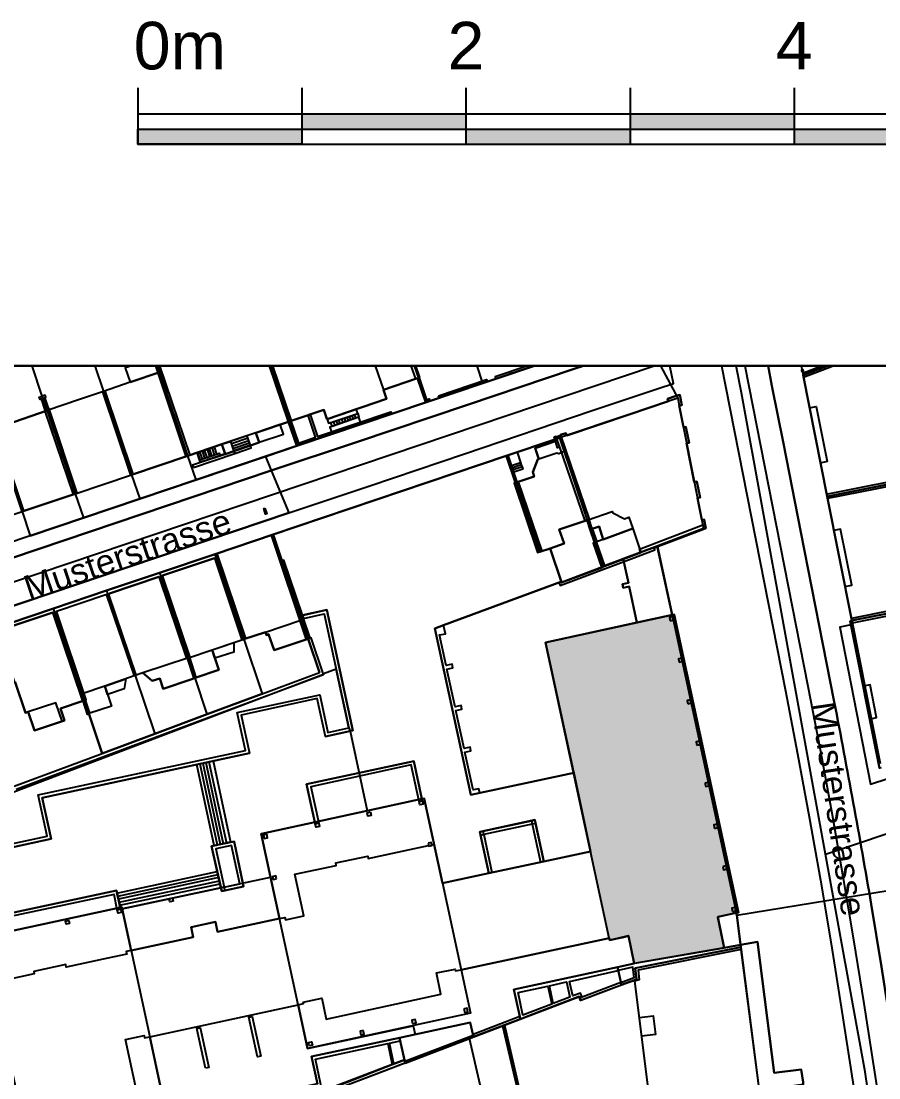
# Model space of a CAD drawing. Header units: millimetres. Extents: x -15114 to 47886, y -45189 to 14211.
# Drawn here: x 35875 to 41102, y -23487 to -17049 of the extents above; entities that cross this region are included whole.
import ezdxf
from ezdxf.enums import TextEntityAlignment as Align

# ---------------------------------------------------------------- set-up
doc = ezdxf.new("R2010")
doc.units = ezdxf.units.MM
doc.header["$LTSCALE"] = 1000
doc.layers.add('V_PLANLAYOUT', color=252, linetype='Continuous')
doc.styles.add('ARIAL', font='arial.ttf')

msp = doc.modelspace()

# ---------------------------------------------------------------- hatches: boundary and pattern name
at = {"layer": 'V_PLANLAYOUT'}
h = msp.add_hatch(color=256, dxfattribs=at)
h.paths.add_polyline_path([(37586.028, -17706.168), (37586.028, -17798.824), (36586.028, -17798.824), (36586.028, -17706.168)])
h.paths.add_polyline_path([(38586.028, -17613.511), (38586.028, -17706.168), (37586.028, -17706.168), (37586.028, -17613.511)], flags=0)
h.paths.add_polyline_path([(38586.028, -17798.824), (38586.028, -17706.168), (39586.028, -17706.168), (39586.028, -17798.824)], flags=0)
h.paths.add_polyline_path([(39586.028, -17706.168), (39586.028, -17613.511), (40586.028, -17613.511), (40586.028, -17706.168)], flags=0)
h.paths.add_polyline_path([(41586.028, -17706.168), (41586.028, -17798.824), (40586.028, -17798.824), (40586.028, -17706.168)], flags=0)
h = msp.add_hatch(color=256, dxfattribs=at)
h.dxf.hatch_style = 1
h.paths.add_polyline_path([(39071.519, -20833.403), (39854.834, -20663.817), (40245.896, -22478.36), (40120.03, -22505.331), (40159.965, -22695.335), (39611.991, -22789.285), (39576.553, -22622.079), (39461.864, -22647.376), (39459.115, -22635.271)])

# ---------------------------------------------------------------- linework, layer by layer
for p, q in [((36586.028, -17456.001), (36586.028, -17798.824)), ((37586.028, -17456.001), (37586.028, -17798.824)), ((38586.028, -17456.001), (38586.028, -17798.824)), ((39586.028, -17456.001), (39586.028, -17798.824)), ((40586.028, -17456.001), (40586.028, -17798.824))]:
    msp.add_line(p, q, dxfattribs=at)
for points in [[(36586.028, -17613.511), (46586.028, -17613.511)], [(36586.028, -17706.168), (46586.028, -17706.168)], [(36586.028, -17798.824), (46586.028, -17798.824)], [(30395.921, -19148.237), (44376.136, -19148.237)], [(32932.37, -21440.148), (33301.6, -21315.726), (39732.581, -19148.237)], [(36706.89, -19148.237), (36720.177, -19187.671), (36539.985, -19249.028), (36377.279, -19304.436), (36231.957, -19353.326), (36034.227, -19420.943), (36045.401, -19417.114), (36020.414, -19342.151), (36026.725, -19340.185), (36022.793, -19326.579), (36004.479, -19332.632), (35942.309, -19148.237)], [(36549.391, -19148.237), (36509.772, -19161.855), (36539.985, -19249.028), (36377.279, -19304.436), (36231.957, -19353.326), (36034.227, -19420.943), (36024.19, -19424.357), (35999.409, -19350.791), (35990.563, -19353.791), (35985.596, -19339.099), (36004.479, -19332.632), (36205.21, -19928.15), (36548.418, -19812.161), (36597.928, -19958.984), (36941.188, -19843.253)], [(37397.262, -19148.237), (37511.511, -19487.163), (37561.073, -19634.245), (36941.188, -19843.253), (36597.928, -19958.984), (36254.616, -20074.714), (36597.928, -19958.984), (36941.188, -19843.253), (37364.119, -19700.621), (36941.188, -19843.253), (36891.781, -19696.689), (37098.151, -19626.95), (37151.489, -19608.843), (37172.286, -19669.89), (36968.917, -19738.387), (36963.227, -19721.987), (36947.965, -19677.702), (37098.151, -19626.95), (37118.017, -19685.773), (36971.194, -19735.386), (36951.328, -19676.564), (37098.151, -19626.95), (36891.781, -19696.689), (36720.177, -19187.671), (36706.885, -19148.237)], [(36324.633, -19148.237), (36377.279, -19304.436), (36548.418, -19812.161), (36891.781, -19696.689), (36706.909, -19148.237)], [(36880.399, -19700.465), (36695.298, -19148.237)], [(36706.89, -19148.237), (36720.177, -19187.671)], [(36904.818, -19692.291), (36720.498, -19148.237)], [(37397.262, -19148.237), (37511.511, -19487.163), (37527.6, -19482.248), (37720.571, -19417.011), (37739.092, -19471.022), (37739.816, -19472.988), (38102.425, -19350.325), (38101.804, -19348.825), (38083.283, -19295.124), (38101.804, -19348.825), (38102.425, -19350.325), (37739.816, -19472.988), (37739.092, -19471.022), (37720.571, -19417.011), (37527.6, -19482.248), (37511.511, -19487.163), (37306.383, -19556.488), (37098.151, -19626.95), (37118.534, -19687.325), (37326.508, -19616.086), (37306.383, -19556.488), (37326.042, -19614.689), (37473.382, -19565.8), (37453.465, -19506.771), (37306.383, -19556.488), (37326.508, -19616.086), (37118.534, -19687.325), (37098.151, -19626.95)], [(37386.45, -19148.237), (37502.664, -19490.06)], [(37522.323, -19483.904), (37408.662, -19148.237)], [(38271.002, -19148.237), (38296.274, -19223.213), (38345.681, -19369.777), (37561.073, -19634.245), (38345.681, -19369.777)], [(38250.738, -19148.237), (38278.943, -19228.697)], [(38278.555, -19148.237), (38303.31, -19219.902), (38296.274, -19223.213), (38345.681, -19369.777), (38689.355, -19253.943), (39002.856, -19148.237)], [(39002.856, -19148.237), (38689.355, -19253.943), (38653.726, -19148.237)], [(39002.856, -19148.237), (38689.355, -19253.943)], [(38962.524, -19148.237), (38763.232, -19214.832), (38767.578, -19227.559), (39002.777, -19148.237)], [(39772.116, -19148.237), (39876.252, -19345.721), (39580.071, -19445.517), (39156.053, -19588.408), (39324.605, -20088.683), (39343.643, -20145.229), (39354.922, -20141.504), (39336.556, -20084.595), (39324.605, -20088.683), (39343.643, -20145.229), (39324.605, -20088.683), (39477.636, -20036.379), (39480.171, -20044.191), (39551.306, -20080.146), (39579.14, -20070.782), (39602.524, -20139.124), (39650.896, -20285.274)], [(40142.687, -19148.237), (40532.558, -21127.826), (40606.694, -21512.37), (40677.726, -21897.483), (40745.705, -22283.165), (40810.632, -22669.416), (40872.455, -23056.133), (41226.372, -25328.735)], [(40776.953, -22123.046), (40265.711, -19313.8), (40232.275, -19148.237)], [(40285.058, -19148.237), (40669.604, -21100.872), (40743.946, -21486.502), (40815.185, -21872.702), (40883.371, -22259.47), (40948.454, -22646.808), (41010.432, -23034.663), (41405.219, -25569.301)], [(40628.66, -19148.237), (40640.063, -19205.675), (40786.783, -19945.067), (40936.917, -20701.118), (41109.607, -21571.295)], [(40637.425, -19192.482), (40752.246, -19148.237)], [(40788.552, -19148.237), (40640.063, -19205.675), (40788.55, -19148.233)], [(40642.598, -19218.401), (40823.984, -19148.237)], [(38296.274, -19223.213), (38284.893, -19226.524), (38083.283, -19295.124)], [(36004.479, -19332.632), (36034.537, -19421.874), (36205.21, -19928.15), (36548.418, -19812.161), (36377.279, -19304.436)], [(36371.537, -19306.35), (36541.485, -19814.489)], [(36384.574, -19301.901), (36556.747, -19809.367)], [(39876.252, -19345.721), (39891.307, -19421.822), (40033.526, -20140.624), (39751.83, -20247.146), (39544.736, -20325.42), (39575.829, -20470.329), (39539.977, -20478.297), (39544.943, -20500.594), (39580.795, -20492.627), (39628.132, -20712.862), (39842.521, -20666.456), (39751.83, -20247.146), (40033.526, -20140.624), (40034.457, -20142.952), (40048.011, -20138.348), (40038.285, -20084.492), (40022.972, -20087.337), (39996.639, -19954.276), (40012.728, -19951.534), (39996.639, -19954.276), (40022.972, -20087.337), (40038.285, -20084.492), (40048.011, -20138.348), (40034.457, -20142.952), (40033.526, -20140.624), (39752.451, -20246.887), (39453.476, -20359.928), (39544.736, -20325.42), (39575.829, -20470.329), (39539.977, -20478.297), (39544.943, -20500.594), (39580.795, -20492.627), (39628.132, -20712.862), (39842.521, -20666.456), (39628.132, -20712.862), (39071.519, -20833.403), (39241.209, -21621.892), (39242.709, -21628.824), (39345.558, -22107.06)], [(36034.227, -19420.943), (35787.194, -19505.374), (36034.227, -19420.943), (36034.537, -19421.874)], [(36193.466, -19932.082), (36022.483, -19424.978)], [(36217.73, -19923.908), (36047.419, -19416.442)], [(37926.32, -19438.636), (37934.028, -19461.244), (37770.753, -19518.101), (37762.114, -19493.837), (37926.32, -19438.636), (37917.68, -19412.82), (37739.816, -19472.936), (37748.663, -19498.338), (37762.114, -19493.837)], [(40679.33, -19404.646), (40720.459, -19396.938), (40786.834, -19732.593), (40745.343, -19740.767)], [(35572.339, -20140.624), (35881.04, -20035.758), (35696.71, -19488.922)], [(37306.383, -19556.488), (37511.511, -19487.163)], [(37770.753, -19518.101), (37756.216, -19523.171), (37765.683, -19551.521), (37944.013, -19491.25), (37934.028, -19461.244)], [(37777.065, -19488.664), (37786.222, -19512.72)], [(37794.344, -19482.869), (37802.415, -19507.081)], [(37819.177, -19501.235), (37810.848, -19477.334)], [(37827.144, -19471.901), (37835.37, -19495.596)], [(37843.389, -19466.469), (37851.408, -19490.06)], [(37859.427, -19461.037), (37867.808, -19484.318)], [(37884.104, -19478.627), (37875.723, -19455.605)], [(37890.83, -19450.535), (37899.055, -19473.454)], [(37915.818, -19467.608), (37907.799, -19444.844)], [(35710.937, -19531.086), (35881.04, -20035.758), (36205.21, -19928.15), (36254.616, -20074.714), (35930.964, -20183.823), (35622.005, -20287.965)], [(35892.318, -20032.033), (35721.232, -19527.62)], [(38670.523, -21751.849), (38664.988, -21725.568), (38629.653, -21732.811), (38579.832, -21501.867), (38615.736, -21494.107), (38610.977, -21472.172), (38575.073, -21479.932), (38525.097, -21248.988), (38561.053, -21241.332), (38556.345, -21219.137), (38520.389, -21226.742), (38470.413, -20996.006), (38506.421, -20988.556), (38501.816, -20966.31), (38465.861, -20973.76), (38425.559, -20788.446), (38461.877, -20781.669), (38449.771, -20728.692), (39163.244, -20463.914), (39165.262, -20469.295), (39168.573, -20468.053), (39420.056, -20374.775), (39168.573, -20468.053), (39167.901, -20466.035), (39098.938, -20261.373), (39035.201, -20282.843), (38892.62, -19859.498), (38898.052, -19857.687), (38844.041, -19693.533), (38830.073, -19698.241), (38885.274, -19861.981), (38892.62, -19859.498), (39035.201, -20282.843), (38892.62, -19859.498), (39000.953, -19823.387), (38992.675, -19796.692), (39024.337, -19718.159), (38992.675, -19796.692), (39000.953, -19823.387), (38892.62, -19859.498), (38837.419, -19695.758), (39127.806, -19597.927), (39122.684, -19583.183), (39132.98, -19579.82), (39134.428, -19582.717), (39152.07, -19576.664), (39164.434, -19571.284), (39163.089, -19568.852), (39164.434, -19571.284), (39152.07, -19576.664), (39134.428, -19582.717), (39155.588, -19644.075), (39144.723, -19647.748), (39131.479, -19608.429), (39006.954, -19650.386), (39029.407, -19716.762), (39024.337, -19718.159), (39029.407, -19716.762), (39006.954, -19650.386), (39131.479, -19608.429), (39127.806, -19597.927), (39131.479, -19608.429)], [(39338.78, -20083.819), (39164.434, -19571.284)], [(35844.464, -21727.948), (37718.398, -21029.219), (37642.917, -20805.725), (37637.588, -20807.847), (37596.821, -20687.977), (37590.199, -20668.525), (37475.814, -20331.991), (37463.863, -20334.371), (37410.732, -20176.528), (37542.759, -20132.036), (38837.419, -19695.758), (39156.053, -19588.408), (39324.605, -20088.683), (39420.159, -20372.292), (39453.476, -20359.928), (39420.159, -20372.292), (39343.643, -20145.229), (39354.922, -20141.504), (39383.479, -20220.606)], [(37258.27, -19589.494), (37156.714, -19624.105)], [(37161.215, -19637.349), (37262.719, -19603.308)], [(37166.078, -19651.628), (37267.375, -19617.742)], [(37272.238, -19632.848), (37171.51, -19667.614)], [(37364.119, -19700.621), (37561.073, -19634.245)], [(39134.428, -19582.717), (39132.98, -19579.82), (39122.684, -19583.183), (39127.806, -19597.927), (38837.419, -19695.758)], [(39156.053, -19588.408), (39152.07, -19576.664)], [(36891.781, -19696.689), (36548.418, -19812.161)], [(36962.502, -19672.787), (36978.023, -19716.917), (36993.233, -19711.744)], [(36978.023, -19667.51), (36993.233, -19711.744), (37008.236, -19706.622), (36993.284, -19662.337)], [(37009.27, -19656.956), (37023.704, -19701.345), (37037.776, -19696.534), (37053.245, -19691.257), (37068.3, -19686.083), (37053.09, -19642.16)], [(37037.776, -19696.534), (37022.825, -19652.352)], [(37053.245, -19691.257), (37039.07, -19646.868)], [(37068.3, -19686.083), (37082.268, -19681.324), (37087.855, -19698.293)], [(38927.696, -19765.03), (38932.042, -19778.067), (38877.721, -19795.916), (38844.041, -19693.533), (38897.846, -19675.374), (38918.332, -19736.938)], [(39184.145, -19671.701), (39151.759, -19684.686), (39139.395, -19679.875), (39029.407, -19716.814)], [(39155.588, -19644.075), (39310.533, -20093.494)], [(36963.227, -19721.987), (36978.023, -19716.917)], [(37008.236, -19706.622), (37023.704, -19701.345)], [(38864.425, -19755.408), (38918.332, -19736.938), (38923.196, -19751.528), (38927.696, -19765.03), (38873.582, -19783.137)], [(38923.196, -19751.528), (38869.029, -19769.428)], [(40784.041, -19931.099), (41394.2, -19809.005), (41394.821, -19812.057), (41527.52, -19786.345)], [(41529.745, -19797.571), (40786.783, -19945.067), (41327.1, -19837.821)], [(38892.62, -19859.498), (38879.376, -19863.947), (39022.94, -20286.982), (39035.201, -20282.843), (39098.938, -20261.373), (39167.901, -20466.035), (39420.159, -20372.292), (39420.056, -20374.775)], [(39049.48, -20278.083), (38906.123, -19854.945)], [(41399.839, -19838.028), (40789.059, -19956.604)], [(36205.21, -19928.15), (35881.04, -20035.758)], [(36597.928, -19958.984), (36254.616, -20074.714), (35930.964, -20183.823), (36254.616, -20074.714)], [(35572.339, -20140.624), (35881.04, -20035.758), (35930.964, -20183.823), (35622.005, -20287.965)], [(39324.605, -20088.683), (39477.636, -20036.379), (39480.171, -20044.191), (39551.306, -20080.146), (39579.14, -20070.782), (39602.524, -20139.124)], [(39154.76, -20473.227), (39159.933, -20486.729), (39592.694, -20324.489), (39737.344, -20269.909), (39733.102, -20258.476), (40034.043, -20143.366), (40033.526, -20140.624)], [(39650.12, -20285.585), (39651.93, -20288.948), (39453.114, -20363.704), (39420.056, -20374.775), (39420.159, -20372.292), (39343.643, -20145.229), (39354.922, -20141.504), (39396.827, -20127.69), (39421.763, -20206.689), (39602.524, -20139.124), (39421.763, -20206.689), (39370.545, -20225.262)], [(39421.763, -20206.689), (39396.827, -20127.69), (39354.922, -20141.504)], [(39651.413, -20285.119), (39644.429, -20265.77), (40028.869, -20117.24)], [(40895.788, -20494.127), (40937.331, -20485.746), (40868.575, -20144.142), (40828.015, -20152.627)], [(35930.964, -20183.823), (35622.005, -20287.965), (35057.993, -20478.038), (35622.005, -20287.965)], [(37410.732, -20176.528), (37057.746, -20295.518)], [(37398.884, -20180.512), (37612.187, -20817.107)], [(39628.14, -20712.895), (39628.132, -20712.862), (39580.795, -20492.627), (39544.943, -20500.594), (39539.977, -20478.297), (39575.829, -20470.329), (39544.736, -20325.42), (39751.83, -20247.146), (39842.521, -20666.456), (39854.834, -20663.817), (40131.666, -21948.493), (40245.896, -22478.36), (40233.015, -22481.102), (40140.409, -22500.916), (40120.026, -22505.314), (40121.112, -22510.384), (40159.965, -22695.335), (40258.261, -22677.176), (40259.503, -22676.969), (40362.3, -22658.5), (40463.855, -23456.818), (40362.3, -22658.5), (40259.503, -22676.969), (40261.21, -22690.265), (39616.647, -22817.688), (39625.494, -22886.391), (39612.922, -22891.151), (39284.976, -23014.9), (39275.716, -22990.74), (38821.123, -23164.879), (38632.395, -23237.153), (38630.636, -23228.565), (38213.395, -23388.114)], [(39035.201, -20282.843), (39098.938, -20261.373), (39184.042, -20231.625), (39098.938, -20261.373), (39167.901, -20466.035), (39168.573, -20468.053), (39165.262, -20469.295), (39163.244, -20463.914), (38449.771, -20728.692), (38396.433, -20748.507), (38616.667, -21763.438), (38396.433, -20748.507), (38449.771, -20728.692)], [(39370.597, -20225.262), (39361.285, -20228.884), (39411.726, -20375.5)], [(39431.334, -20368.153), (39381.461, -20221.33)], [(39752.451, -20246.887), (39752.968, -20249.37), (40236.067, -22495.381), (40259.503, -22676.969), (40258.261, -22677.176), (40159.965, -22695.335), (40121.112, -22510.384), (40120.026, -22505.314), (40140.409, -22500.916), (40233.015, -22481.102), (40245.896, -22478.36), (40131.666, -21948.493), (39854.834, -20663.817), (39842.521, -20666.456), (39751.83, -20247.146), (39544.736, -20325.42)], [(35833.289, -21710.1), (36369.674, -21510.093), (36287.985, -21267.664), (36261.135, -21187.941), (36080.788, -20652.591), (36092.376, -20648.659), (36091.445, -20644.261), (36390.937, -20541.672), (36392.903, -20546.897), (36404.44, -20544.051), (36570.146, -21035.79), (36384.729, -21099.527), (36514.273, -21054.983), (36502.426, -21116.91), (36402.06, -21150.641), (36384.729, -21099.527), (36426.376, -21222.5), (36287.985, -21267.664), (36080.788, -20652.591), (36072.303, -20627.603), (35530.072, -20810.33), (36072.303, -20627.603), (36395.852, -20518.546), (36719.504, -20409.541), (37057.746, -20295.518), (37066.541, -20321.437), (37055.418, -20325.524), (37066.541, -20321.437), (37057.746, -20295.518), (36719.504, -20409.541), (36395.852, -20518.546), (36072.303, -20627.603), (35530.072, -20810.33)], [(36894.626, -20928.026), (37038.656, -20879.758), (37232.816, -20813.537), (37364.222, -20770.856), (37232.816, -20813.537), (37057.746, -20295.518), (36719.504, -20409.541), (36728.248, -20435.512), (36894.471, -20927.612), (36728.248, -20435.512), (36738.801, -20431.321), (36728.248, -20435.512), (36715.573, -20439.185), (36883.141, -20931.13)], [(37055.418, -20325.524), (37053.762, -20320.506), (36737.249, -20426.562), (36738.801, -20431.321)], [(36904.559, -20924.767), (36738.801, -20431.321), (36737.249, -20426.562), (37053.762, -20320.506), (37055.418, -20325.524), (37220.451, -20817.728)], [(37066.541, -20321.437), (37232.816, -20813.537)], [(37244.87, -20809.605), (37070.68, -20291.172)], [(37625.12, -20812.865), (37577.473, -20671.422), (37463.863, -20334.371)], [(36719.504, -20409.541), (36395.852, -20518.546)], [(36728.248, -20435.512), (36715.573, -20439.185)], [(36072.303, -20627.603), (36395.852, -20518.546), (36404.44, -20544.051), (36570.146, -21035.79), (36689.86, -21390.793), (36369.674, -21510.093), (36287.985, -21267.664), (36280.691, -21272.114), (36253.271, -21190.58)], [(41534.659, -20513.58), (41440.347, -20532.411), (41450.125, -20584.197), (40934.434, -20687.822)], [(36092.376, -20648.659), (36091.445, -20644.261), (36390.937, -20541.672), (36392.903, -20546.897), (36404.44, -20544.051)], [(36396.007, -20546.172), (36563.938, -21037.911)], [(36576.51, -21033.668), (36410.648, -20541.465)], [(41466.163, -20596.045), (40936.917, -20701.118), (40937.124, -20702.204), (40928.122, -20704.015), (41106.814, -21600.784), (40932.778, -20727.399), (40864.333, -20741.057), (41050.216, -21696.7), (42442.189, -21243.039)], [(41116.229, -21597.732), (41106.814, -21600.784), (40928.122, -20704.015), (40937.124, -20702.204), (40936.917, -20701.118), (41466.163, -20596.045), (41485.77, -20592.165), (41524.726, -20785.342), (41550.387, -20913.437), (41733.735, -20853.58), (41693.123, -20730.4)], [(36069.044, -20656.212), (36067.647, -20651.142), (36069.044, -20656.212), (36080.788, -20652.591)], [(36293.728, -21265.802), (36266.826, -21186.079), (36271.327, -21184.527), (36092.376, -20648.659), (36080.788, -20652.591), (36069.044, -20656.212), (36249.029, -21191.977)], [(36894.368, -20927.354), (36617.225, -21020.01), (36673.874, -21068.796), (36720.022, -21053.742), (36741.026, -21115.823), (36909.94, -21058.863), (36741.026, -21115.823), (36720.022, -21053.742), (36673.874, -21068.796), (36617.225, -21020.01), (36570.146, -21035.79), (36384.729, -21099.527), (36426.376, -21222.5), (36287.985, -21267.664), (36369.674, -21510.093), (36689.86, -21390.793), (37009.943, -21271.493), (36935.859, -21050.12), (37079.164, -21001.334), (37038.656, -20879.758), (37232.816, -20813.537), (37344.563, -21146.812), (37693.772, -21016.596), (37625.12, -20812.865), (37416.526, -20881.206), (37382.795, -20784.204), (37370.689, -20789.067), (37382.795, -20784.204), (37416.526, -20881.206), (37625.12, -20812.865), (37637.588, -20807.847), (37625.12, -20812.865), (37577.473, -20671.422), (37737.592, -20635.208), (37896.158, -21370.565), (37729.21, -21406.934), (37896.158, -21370.565), (37737.592, -20635.208), (37590.199, -20668.525), (37596.821, -20687.977), (37722.071, -20660.61), (37871.74, -21354.579), (37879.965, -21374.031), (37984.418, -21859.509), (37338.251, -21999.141), (37395.367, -22263.816), (37449.74, -22515.816), (37482.333, -22509.038), (37485.333, -22523.472), (37598.425, -22499.157), (37543.845, -22246.071), (37795.741, -22192.06), (37792.896, -22177.367), (37987.625, -22135.307), (37989.953, -22150.155), (38243.919, -22095.989), (38358.304, -22071.57)], [(40930.657, -20716.742), (41488.409, -20605.202)], [(37364.119, -20770.804), (37572.972, -20700.187)], [(37038.656, -20879.758), (37171.769, -20834.335), (37170.631, -20892.381), (37055.573, -20930.354), (37038.656, -20879.758), (37079.164, -21001.334), (36935.859, -21050.12), (36909.94, -21058.863), (36935.859, -21050.12), (36894.471, -20927.612), (36935.859, -21050.12)], [(36887.487, -20929.682), (36928.513, -21052.707)], [(36941.964, -21048.051), (36902.49, -20925.491)], [(35419.308, -22147.258), (36034.278, -22015.231), (35979.233, -21763.335), (37242.284, -21491.883), (37192.153, -21260.163), (37695.169, -21153.745), (37744.317, -21382.205), (37871.74, -21354.579), (37794.707, -20997.713), (37717.053, -21025.546), (37718.398, -21029.219), (34347.107, -22307.842)], [(36617.225, -21020.01), (36570.146, -21035.79)], [(36384.729, -21099.527), (36247.115, -21146.243)], [(41047.163, -21301.344), (41086.792, -21292.032), (41048.56, -21091.56), (41007.017, -21099.837)], [(36689.86, -21390.793), (37009.943, -21271.493), (37344.563, -21146.812), (37009.943, -21271.493), (36689.86, -21390.793), (36369.674, -21510.093)], [(37344.563, -21146.812), (37009.943, -21271.493)], [(36124.918, -21313.708), (36087.1, -21200.927), (35917.617, -21257.162)], [(36287.985, -21267.664), (36261.135, -21187.941)], [(38442.27, -22300.082), (38724.689, -22239.759), (39060.603, -22167.952), (39006.074, -21915.642), (38670.937, -21987.604), (38724.689, -22239.759), (38442.27, -22300.082), (38330.833, -21784.701), (38317.589, -21787.546), (37665.318, -21928.472), (37614.98, -21696.804), (38269.217, -21557.12), (38319.969, -21798.876), (38324.366, -21819.26), (38304.5, -21824.071), (38299.999, -21803.17), (38319.969, -21798.876), (38299.999, -21803.17), (38251.938, -21580.504), (37640.485, -21712.842), (37688.806, -21934.887), (37693.255, -21955.891), (37672.458, -21960.392), (37667.698, -21939.439), (37688.806, -21934.887), (37667.698, -21939.439), (37614.98, -21696.804), (38269.217, -21557.12), (38317.589, -21787.546), (38330.833, -21784.701), (38442.27, -22300.082), (38556.397, -22828.035), (38613.77, -23093.537), (37620.464, -23307.563), (37563.09, -23041.492), (37449.74, -22515.816), (37072.025, -22597.505), (37058.936, -22536.354), (36911.181, -22568.275), (37058.936, -22536.354), (37072.025, -22597.505), (37449.74, -22515.816), (37395.367, -22263.816), (37338.251, -21999.141), (37665.318, -21928.472), (37338.251, -21999.141), (37395.367, -22263.816), (37449.74, -22515.816), (37072.025, -22597.505), (37058.936, -22536.354), (36911.181, -22568.275), (36924.167, -22629.115), (36545.676, -22709.976), (36658.923, -23236.79), (36763.22, -23722.114)], [(37000.993, -21564.88), (37107.411, -22060.137)], [(37019.41, -21560.897), (37125.932, -22056.36)], [(36964.106, -21572.847), (37070.266, -22067.69)], [(36982.524, -21568.864), (37088.838, -22063.913)], [(38821.123, -23164.879), (38916.729, -23128.251), (38632.395, -23237.153), (38630.636, -23228.565), (38612.373, -23148.893), (38180.389, -23242.792), (38215.361, -23396.909), (38180.389, -23242.792), (38206.67, -23358.677), (38210.809, -23376.836), (38215.361, -23396.909), (38606.734, -23246.982), (38632.395, -23237.153), (38821.123, -23164.879), (38916.729, -23128.251), (38913.418, -23112.782), (38916.729, -23128.251), (39277.113, -22990.326), (39286.632, -23014.28), (39534.079, -22920.95), (39509.505, -22811.686), (39611.991, -22789.285), (39576.553, -22622.079), (39537.131, -22630.77), (39461.857, -22647.377), (39459.115, -22635.271), (38556.397, -22828.035), (38613.77, -23093.537), (37620.464, -23307.563), (37563.09, -23041.492), (37595.58, -23034.766), (37593.407, -23024.678), (37706.861, -23000.88), (37734.798, -23129.286), (38433.63, -22976.255), (38405.797, -22847.332), (38520.493, -22825.241), (38522.666, -22835.329), (38556.397, -22828.035), (39459.115, -22635.271), (39345.558, -22107.06), (39060.603, -22167.952), (38724.689, -22239.759), (38670.937, -21987.604), (39006.074, -21915.642), (39010.627, -21936.698), (38990.295, -21940.992), (38694.787, -22003.487), (38744.504, -22235.569), (38724.689, -22239.811), (38675.231, -22007.626), (38694.787, -22003.487), (38690.493, -21983.414), (38985.743, -21919.987), (39006.074, -21915.642), (39060.603, -22167.952), (39345.558, -22107.06), (39242.709, -21628.824), (38616.667, -21763.438), (39242.709, -21628.824)], [(38985.743, -21919.987), (38990.295, -21940.992), (39040.582, -22172.297), (39060.603, -22168.003), (39010.627, -21936.698)], [(38690.493, -21983.414), (38670.937, -21987.604), (38675.231, -22007.626)], [(35488.374, -22552.082), (36455.864, -22345.143), (36481.99, -22459.58), (36459.486, -22360.974), (37070.938, -22229.93), (37093.081, -22328.588), (37097.633, -22348.816), (37231.212, -22320.052), (37226.918, -22299.927), (37172.649, -22046.841), (37036.121, -22074.674), (37097.633, -22348.816), (37117.913, -22344.47), (37113.361, -22324.242), (37207.88, -22304.014), (37157.956, -22071.001), (37061.16, -22091.022), (37113.361, -22324.242), (37093.081, -22328.588), (37036.121, -22074.674), (37172.649, -22046.841), (37226.918, -22299.927), (37231.212, -22320.052), (37172.649, -22046.841), (37036.121, -22074.674), (37093.081, -22328.588), (36797.934, -22391.859), (36777.654, -22396.205), (36491.458, -22457.562), (36545.676, -22709.976), (36491.458, -22457.562), (36489.182, -22447.06), (36479.611, -22449.13), (35510.93, -22657.362)], [(38378.067, -22067.379), (38391.363, -22064.534)], [(36463.728, -22379.547), (37075.129, -22248.451)], [(37079.268, -22266.972), (36467.97, -22398.119)], [(36472.213, -22416.744), (37083.406, -22285.493)], [(36476.455, -22435.317), (37087.597, -22304.014)], [(35488.374, -22552.082), (36455.864, -22345.143), (35488.374, -22552.082)], [(35510.93, -22657.362), (36479.611, -22449.13), (36489.182, -22447.06), (36491.458, -22457.562), (36481.99, -22459.58), (36461.4, -22463.978), (36441.689, -22369.2), (35512.379, -22567.343)], [(35777.364, -23969.612), (35496.496, -22660.466), (36489.182, -22447.06), (36545.676, -22709.976), (36924.167, -22629.115), (36911.181, -22568.275), (36924.167, -22629.115), (36545.676, -22709.976), (36516.032, -22716.391), (36519.498, -22732.274), (36403.819, -22757.21), (36150.423, -22811.583), (36146.905, -22796.218), (35951.917, -22838.485), (35955.331, -22853.333), (35702.452, -22907.551), (35894.646, -23790.507)], [(40236.067, -22495.381), (40233.015, -22481.102), (40236.067, -22495.381), (40259.503, -22676.969)], [(39459.115, -22635.271), (39461.857, -22647.377), (39537.131, -22630.77), (39576.553, -22622.079), (39611.991, -22789.285), (39509.505, -22811.686), (38878.497, -22948.783), (38913.418, -23112.782), (38878.497, -22948.783), (39509.505, -22811.686), (39534.079, -22920.95), (39530.613, -22905.481), (39294.806, -22994.672), (39284.976, -22970.512), (39237.949, -22987.74), (39217.825, -22898.756), (39514.264, -22832.691)], [(39614.268, -22788.768), (40159.862, -22694.973)], [(39530.664, -22905.585), (39610.439, -22875.631), (39602.11, -22813.342), (39514.264, -22832.691), (39509.505, -22811.686), (38878.497, -22948.783), (38913.418, -23112.782), (38629.187, -23222.15), (38632.395, -23237.153), (38606.734, -23246.982), (38821.123, -23164.879), (38981.863, -23861.228), (38821.123, -23164.879), (38808.5, -23169.691), (38972.706, -23873.489)], [(40374.043, -23565.202), (40071.913, -23608.246), (39715.098, -23691.073), (39615.354, -22898.239), (39611.733, -22900.153), (39612.922, -22891.151), (39534.079, -22920.95), (39612.922, -22891.151)], [(39715.098, -23691.073), (39615.354, -22898.239)], [(36763.22, -23722.114), (36658.923, -23236.79), (37563.09, -23041.492), (37620.464, -23307.563), (38263.94, -23168.915), (38276.719, -23221.943), (38180.389, -23242.792), (37645.09, -23357.643), (37680.994, -23523.918)], [(39643.239, -23119.767), (39726.894, -23109.42), (39740.345, -23222.305), (39657.466, -23232.859)], [(37680.994, -23523.918), (37645.09, -23357.643), (38180.389, -23242.792), (38612.373, -23148.893), (38630.636, -23228.565)], [(36593.789, -23639.907), (36510.548, -23253.139), (36625.554, -23229.185), (36627.986, -23243.206), (36658.923, -23236.79), (36770.308, -23755.12)], [(35809.957, -24350.173), (35430.276, -24483.959), (35422.257, -24464.972), (35804.162, -24331.341), (35863.45, -24308.578), (35864.847, -24315.045), (35806.646, -24338.584), (36215.298, -24173.447), (36626.744, -23996.928), (36519.033, -24041.006), (36504.236, -23970.544), (36615.311, -23945.866), (36626.744, -23996.928), (38146.761, -23400.686), (38174.232, -23390.442), (38210.809, -23376.836), (38146.761, -23400.686), (38119.497, -23275.902), (38184.683, -23261.778), (38180.492, -23242.895), (37645.09, -23357.643), (37680.994, -23523.918), (36763.22, -23722.114)], [(38606.734, -23246.982), (38215.361, -23396.909), (37713.794, -23589.052)], [(38873.582, -24403.046), (38606.734, -23246.982), (37713.794, -23589.052)], [(40711.767, -24029.211), (40679.33, -23813.787), (40638.873, -23545.233), (40643.736, -23544.508), (40641.667, -23527.126), (40640.063, -23513.933), (40628.63, -23435.348), (40463.855, -23456.818), (40628.63, -23435.348), (40640.063, -23513.933), (40641.667, -23527.126)]]:
    msp.add_lwpolyline(points, dxfattribs=at)
for points in [[(37586.028, -17798.824), (36586.028, -17798.824), (36586.028, -17706.168), (37586.028, -17706.168)], [(46586.028, -27148.237), (46586.028, -19148.237), (28186.028, -19148.237), (28186.028, -27148.237)], [(38594.784, -19386.901), (37919.646, -19613.81), (38594.784, -19386.901), (39238.363, -19170.03)], [(39303.202, -19148.237), (39238.363, -19170.03)], [(40633.751, -19184.515), (40635.769, -19184.101), (40642.391, -19182.808), (40640.373, -19172.668), (40633.751, -19173.961), (40631.734, -19174.375)], [(36539.985, -19249.028), (36720.177, -19187.671)], [(38418.213, -19331.856), (38711.808, -19232.784), (38715.843, -19244.993), (38422.559, -19343.858)], [(40786.783, -19945.067), (40640.063, -19205.675), (40786.783, -19945.067), (40936.917, -20701.118)], [(39813.963, -19349.808), (39819.292, -19364.914), (39580.071, -19445.517), (39819.292, -19364.914), (39813.963, -19349.808), (39866.474, -19332.27), (39889.651, -19324.509), (39902.171, -19387.419), (39885.099, -19390.575), (39911.38, -19523.171), (39925.969, -19519.653), (39945.783, -19617.017), (39930.47, -19619.604), (39945.783, -19617.017), (39925.969, -19519.653), (39911.38, -19523.171), (39885.099, -19390.575), (39902.171, -19387.419), (39889.651, -19324.509), (39866.474, -19332.27)], [(39194.699, -19558.402), (39200.08, -19573.56), (39580.071, -19445.517), (39200.08, -19573.56), (39194.699, -19558.402), (39163.089, -19568.852)], [(37253.406, -19574.336), (37151.489, -19608.843), (37171.976, -19668.959), (37176.736, -19682.876), (37277.411, -19648.989), (37272.755, -19634.452)], [(39977.445, -19857.325), (39993.742, -19854.273), (40012.728, -19951.534), (39993.742, -19854.273), (39977.445, -19857.325), (39930.47, -19619.604)], [(36924.995, -19768.445), (37176.736, -19682.876), (37172.286, -19669.89), (36920.494, -19754.683)], [(37360.859, -20015.323), (37372.241, -20049.675), (37365.05, -20052.106), (37353.513, -20017.806)], [(39153.881, -20146.263), (39184.042, -20231.625), (39153.881, -20146.263), (39324.605, -20088.683)], [(36713.814, -20433.908), (36715.573, -20439.185), (36713.814, -20433.908), (36412.925, -20535.205), (36414.321, -20540.016), (36404.44, -20544.051), (36414.321, -20540.016), (36412.925, -20535.205)], [(35956.262, -21370.254), (35917.617, -21257.111), (35901.889, -21262.75), (35839.808, -21075.16), (35834.996, -21077.798), (35793.453, -20951.617), (35798.213, -20950.013), (35737.425, -20766.976), (35753.566, -20762.061), (35751.445, -20757.405), (36067.647, -20651.142), (35751.445, -20757.405), (35753.566, -20762.061), (35737.425, -20766.976), (35798.213, -20950.013), (35793.453, -20951.617), (35834.996, -21077.798), (35839.808, -21075.16), (35901.889, -21262.75), (35917.617, -21257.111), (35956.262, -21370.254), (36139.455, -21308.897)], [(39071.519, -20833.403), (39854.834, -20663.817), (40245.896, -22478.36), (40120.03, -22505.331), (40159.965, -22695.335), (39611.991, -22789.285), (39576.553, -22622.079), (39461.864, -22647.376), (39459.115, -22635.271)], [(39830.415, -20701.532), (39849.35, -20697.238), (39845.004, -20676.906), (39825.966, -20681.045)], [(37370.689, -20789.067), (37364.222, -20770.856)], [(37693.772, -21016.596), (37625.12, -20812.865)], [(39884.737, -20954.98), (39903.982, -20951.1), (39899.584, -20930.768), (39880.287, -20934.131)], [(36253.323, -21190.683), (36115.657, -21236.365), (36139.455, -21308.897), (36115.657, -21236.365), (36253.323, -21190.683), (36261.135, -21187.941)], [(39938.748, -21207.135), (39958.148, -21202.893), (39953.958, -21183.647), (39934.712, -21188.097)], [(39992.603, -21460.066), (40012.521, -21455.772), (40008.279, -21436.009), (39988.516, -21439.165)], [(37051.745, -22071.518), (36945.637, -21576.831), (37044.709, -21555.465), (37151.23, -22050.928)], [(38317.589, -21787.546), (38269.217, -21557.12), (37614.98, -21696.804), (37665.318, -21928.472), (38317.589, -21787.546)], [(40042.424, -21691.941), (40047.132, -21712.376), (40066.739, -21708.134), (40062.29, -21687.543)], [(38003.87, -21866.959), (38008.526, -21887.912), (37988.97, -21892.102), (37984.211, -21871.201)], [(40101.505, -21966.807), (40121.319, -21961.996), (40116.922, -21941.457), (40097.004, -21945.751)], [(37357.238, -22028.423), (37377.466, -22024.026), (37372.707, -22003.021), (37352.685, -22007.315)], [(38355.045, -22056.463), (38359.132, -22075.398), (38378.895, -22071.259), (38374.756, -22052.014)], [(40151.118, -22198.372), (40155.619, -22219.479), (40175.744, -22214.875), (40171.347, -22194.595)], [(36545.676, -22709.976), (36491.458, -22457.562), (37395.367, -22263.816), (37449.74, -22515.816), (37072.025, -22597.505), (37058.936, -22536.354), (36911.181, -22568.275), (36924.167, -22629.115)], [(37431.477, -22274.939), (37427.597, -22256.884), (37407.731, -22261.178), (37411.715, -22279.181)], [(37097.633, -22348.816), (37093.081, -22328.588), (37097.633, -22348.816), (37231.212, -22320.052)], [(36479.611, -22449.13), (36455.864, -22345.143), (36479.611, -22449.13)], [(36802.435, -22410.225), (36781.638, -22414.726), (36777.654, -22396.205), (36797.934, -22391.859)], [(36481.99, -22459.58), (36485.612, -22478.36), (36465.798, -22482.654), (36461.4, -22463.978)], [(40209.786, -22472.669), (40230.066, -22468.582), (40226.03, -22448.716), (40205.647, -22452.855)], [(41117.574, -22809.772), (41195.745, -23306.529), (41272.468, -23799.664), (41351.26, -24309.458), (41419.395, -24746.874), (41485.253, -25172.082), (41495.755, -25239.803), (41593.327, -25867.914), (41495.755, -25239.803), (41485.253, -25172.082), (41419.395, -24746.874), (41351.26, -24309.458), (41272.468, -23799.664), (41195.745, -23306.529), (41117.574, -22809.772), (41055.544, -22428.436)], [(36169.254, -22546.391), (36149.44, -22550.633), (36145.301, -22531.75), (36165.322, -22527.56)], [(39117.718, -23033.628), (39095.317, -22925.244), (39198.424, -22902.429), (39219.118, -22995.034)], [(38903.536, -22966.218), (39084.97, -22927.365), (39108.613, -23037.612), (38933.336, -23104.453)], [(37335.251, -23355.366), (37314.919, -23359.453), (37263.184, -23117.076), (37283.723, -23112.627)], [(38573.986, -23067.308), (38578.28, -23087.743), (38597.888, -23083.604), (38593.542, -23063.169)], [(38260.836, -23156.136), (38281.634, -23151.635), (38276.667, -23131.148), (38256.387, -23135.494)], [(36999.441, -23427.743), (36946.878, -23185.263), (36966.9, -23180.917), (37019.669, -23423.087)], [(37960.568, -23199.076), (37941.064, -23203.266), (37945.565, -23224.064), (37965.069, -23219.873)], [(37631.07, -23291.836), (37626.517, -23270.78), (37645.555, -23266.693), (37650.056, -23287.749)], [(38135.742, -23405.652), (37710.845, -23568.255), (37700.343, -23519.727), (37668.681, -23373.577), (38109.667, -23277.609)]]:
    msp.add_lwpolyline(points, close=True, dxfattribs=at)
for points in [[(32697.512, -19148.237), (32741.986, -19352.187, 0.171573), (32698.011, -19809.315), (32760.455, -20080.095), (32766.87, -20107.876), (32773.389, -20135.865), (32973.033, -20995.902, 0.223284), (33106.612, -21159.384), (33194.458, -21541.393, -0.145294), (33309.981, -21460.79), (37506.389, -20044.294), (33309.981, -21460.79, 0.145294), (33194.458, -21541.393), (33339.573, -21548.532)], [(33063.207, -20970.5), (33106.612, -21159.384, 0.195077), (33293.323, -21171.179), (37399.454, -19785.931), (37919.646, -19613.81), (37399.454, -19785.931), (37506.389, -20044.294), (37999.731, -19879.778), (38578.022, -19685.255), (39355.284, -19421.615), (39757.521, -19286.174), (39851.212, -19256.582), (39829.32, -19148.237)], [(38032.893, -19148.237), (38083.283, -19295.124), (38284.893, -19226.524), (38296.274, -19223.213), (38345.681, -19369.777), (38689.355, -19253.943), (38345.681, -19369.777), (38341.335, -19371.226), (38291.308, -19224.661), (38296.274, -19223.213), (38300.206, -19221.35), (38346.405, -19356.171), (38361.874, -19350.687), (38366.53, -19362.741), (38345.681, -19369.777), (37561.073, -19634.245), (37555.072, -19636.263), (37555.02, -19636.159), (37505.303, -19489.284), (37519.323, -19484.835), (37564.953, -19619.345), (37669.56, -19584.011), (37624.344, -19449.552), (37636.605, -19445.413), (37681.822, -19579.872), (38127.516, -19429.22), (38131.81, -19441.844), (37561.073, -19634.245), (37364.119, -19700.621), (37399.454, -19785.931), (33293.323, -21171.179, -0.195077)], [(34246.294, -27148.237), (34169.346, -26813.986), (34547.268, -26726.761), (40588.225, -25332.046), (41277.331, -25172.91, 0.002718), (41250.584, -25041.245), (41018.606, -23450.61), (40776.953, -22123.046), (41341.689, -21935.973), (43805.502, -21120.169), (44371.221, -20935.631), (43829.774, -19148.237)], [(37542.759, -20132.036), (38837.419, -19695.758), (37410.732, -20176.528), (37057.746, -20295.518), (37410.732, -20176.528), (37463.863, -20334.371), (37577.473, -20671.422), (37737.592, -20635.208), (37896.158, -21370.565), (37729.21, -21406.934), (37679.597, -21176.456), (37216.778, -21276.925), (37266.651, -21507.61), (36003.548, -21779.89), (36058.49, -22030.182), (35404.667, -22171.677, 0.97572)], [(35404.667, -22171.677), (36058.49, -22030.182), (36003.548, -21779.89), (37266.651, -21507.61), (36003.548, -21779.89), (36058.49, -22030.182), (35404.667, -22171.677, 0.97572)], [(40263.228, -22705.734), (39634.599, -22831.553), (39641.221, -22888.771), (39615.354, -22898.239), (39611.733, -22900.153), (39612.922, -22891.151), (39625.494, -22886.391), (39616.647, -22817.688), (40261.21, -22690.265), (40236.067, -22495.381), (41257.724, -22329.209, -0.362281)], [(39918.468, -25247.77), (40711.871, -25064.577, 0.389711), (40830.964, -24891.214), (40829.205, -24878.643), (40764.278, -24417.117), (40709.698, -24029.521), (40711.767, -24029.211), (40679.33, -23813.787), (40638.873, -23545.233), (40643.736, -23544.508), (40641.667, -23527.126), (40374.043, -23565.202), (40261.21, -22690.265), (40373.629, -23565.254)]]:
    msp.add_lwpolyline(points, format="xyb", dxfattribs=at)
msp.add_lwpolyline([(40426.647, -19148.237), (40450.921, -19270.86), (40520.401, -19621.311), (40627.026, -20162.353), (40761.381, -20844.268), (40830.602, -21196.374, -0.005291), (41055.544, -22428.436, 0.005291), (40830.602, -21196.374), (40761.381, -20844.268), (40627.026, -20162.353), (40520.401, -19621.311), (40450.921, -19270.86)], format="xyb", close=True, dxfattribs=at)

# ---------------------------------------------------------------- texts
at = {"layer": 'V_PLANLAYOUT', "style": 'ARIAL'}
msp.add_text('0m', height=289.56, dxfattribs=at).set_placement((36561.337, -17342.568))
for s, p in [('2', (38586.028, -17342.568)), ('4', (40586.028, -17342.568))]:
    msp.add_text(s, height=289.56, dxfattribs=at).set_placement(p, align=Align.CENTER)
for rotation, p in [(18.6300004, (36523.254, -20297.306)), (278.2799999, (40856.905, -21847.558))]:
    msp.add_text('Musterstrasse', height=150, rotation=rotation, dxfattribs=at).set_placement(p, align=Align.MIDDLE_CENTER)

doc.saveas('drawing.dxf')
